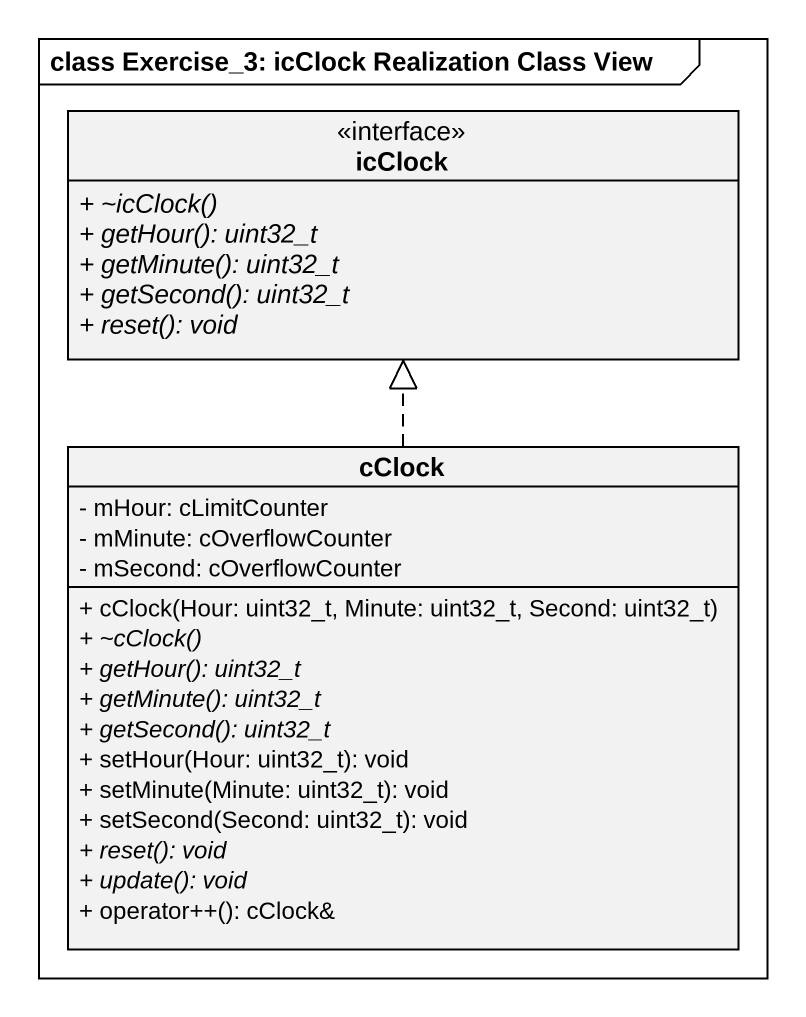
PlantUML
@startuml
mainframe class Exercise_3: icClock Realization Class View
hide circle
hide empty members
skinparam classAttributeIconSize 0
class icClock <<interface>> {
  {abstract} + ~icClock()
  {abstract} + getHour(): uint32_t
  {abstract} + getMinute(): uint32_t
  {abstract} + getSecond(): uint32_t
  {abstract} + reset(): void
}
class cClock {
  - mHour: cLimitCounter
  - mMinute: cOverflowCounter
  - mSecond: cOverflowCounter
  + cClock(Hour: uint32_t, Minute: uint32_t, Second: uint32_t)
  {abstract} + ~cClock()
  {abstract} + getHour(): uint32_t
  {abstract} + getMinute(): uint32_t
  {abstract} + getSecond(): uint32_t
  + setHour(Hour: uint32_t): void
  + setMinute(Minute: uint32_t): void
  + setSecond(Second: uint32_t): void
  {abstract} + reset(): void
  {abstract} + update(): void
  + operator++(): cClock&
}
cClock .up.|> icClock
@enduml
